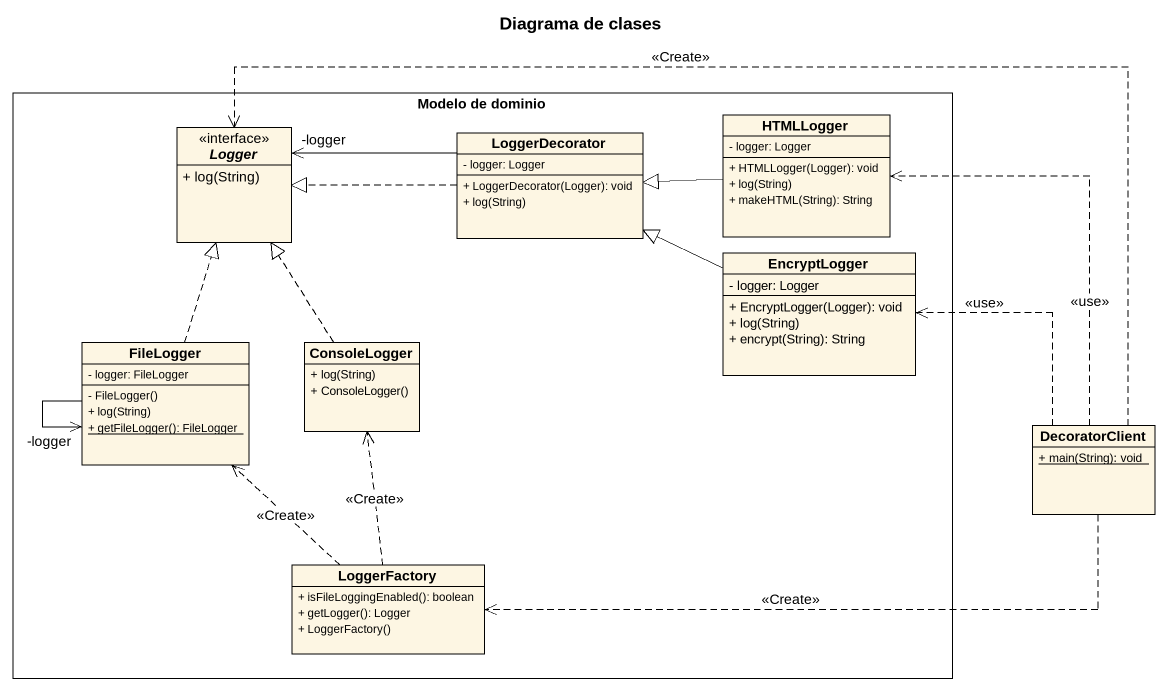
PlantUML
@startuml
title Diagrama de clases
hide circle
hide empty members
skinparam classAttributeIconSize 0
rectangle "Modelo de dominio" as Modelo_de_dominio {
  interface Logger {
    + log(String)
  }
  class LoggerDecorator {
    - logger: Logger
    + LoggerDecorator(Logger): void
    + log(String)
  }
  class HTMLLogger {
    - logger: Logger
    + HTMLLogger(Logger): void
    + log(String)
    + makeHTML(String): String
  }
  class EncryptLogger {
    - logger: Logger
    + EncryptLogger(Logger): void
    + log(String)
    + encrypt(String): String
  }
  class FileLogger {
    - logger: FileLogger
    - FileLogger()
    + log(String)
    {static} + getFileLogger(): FileLogger
  }
  class ConsoleLogger {
    + log(String)
    + ConsoleLogger()
  }
  class LoggerFactory {
    + isFileLoggingEnabled(): boolean
    + getLogger(): Logger
    + LoggerFactory()
  }
}
class DecoratorClient {
  {static} + main(String): void
}
LoggerDecorator .left.|> Logger
LoggerDecorator -left-> "-logger" Logger
HTMLLogger -left-|> LoggerDecorator
EncryptLogger -left-|> LoggerDecorator
FileLogger .up.|> Logger
FileLogger --> "-logger" FileLogger
ConsoleLogger .up.|> Logger
DecoratorClient .left.> Logger : <<Create>>
DecoratorClient .up.> HTMLLogger : <<use>>
DecoratorClient .left.> EncryptLogger : <<use>>
DecoratorClient .left.> LoggerFactory : <<Create>>
LoggerFactory .up.> FileLogger : <<Create>>
LoggerFactory .up.> ConsoleLogger : <<Create>>
@enduml
